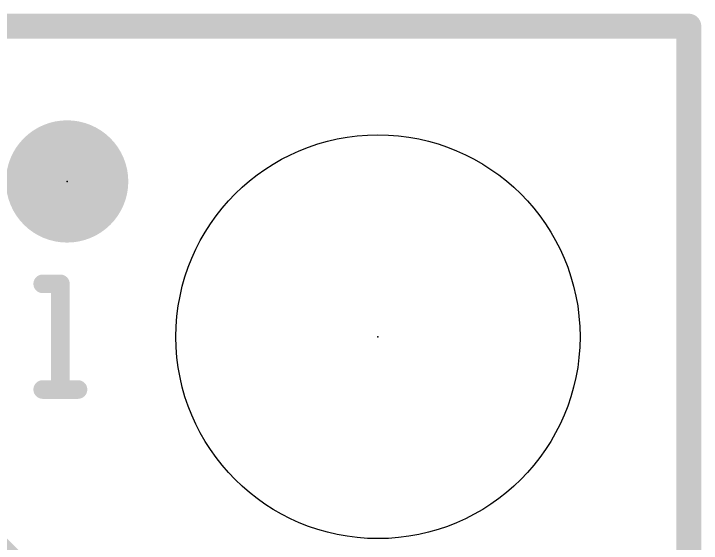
# Model space of a CAD drawing. Extents: x -34 to 74, y -13 to 17.
# Drawn here: x 9.72 to 15.34, y 12.28 to 16.61 of the extents above; entities that cross this region are included whole.
import ezdxf

# ---------------------------------------------------------------- set-up
doc = ezdxf.new("R2010")
doc.units = 0
for name, color, linetype in [('1', 12, 'CONTINUOUS'), ('16', 132, 'CONTINUOUS'), ('20', 53, 'CONTINUOUS'), ('21', 41, 'CONTINUOUS'), ('23', 53, 'CONTINUOUS')]:
    doc.layers.add(name, color=color, linetype=linetype)

# ---------------------------------------------------------------- blocks, each defined once
blk = doc.blocks.new('PIE')
at = {"const_width": 0.5}
blk.add_lwpolyline([(0, -0.25, 1), (0, 0.25, 1), (0, -0.25)], format="xyb", dxfattribs=at)

msp = doc.modelspace()

# ---------------------------------------------------------------- linework, layer by layer
at = {"layer": '1', "const_width": 0.2032}
for points in [[(15.24, 16.51), (0, 16.51)], [(15.24, 0), (15.24, 16.51)], [(9.525, 12.319), (10.1092, 11.7348)]]:
    msp.add_lwpolyline(points, dxfattribs=at)
at = {"layer": '1', "const_width": 0.1016}
for points in [[(15.2908, 16.51, 1), (15.1892, 16.51)], [(15.24, 16.4592, 1), (15.24, 16.5608)]]:
    msp.add_lwpolyline(points, format="xyb", dxfattribs=at)
at = {"layer": '16', "const_width": 0.2032}
for points in [[(15.24, 16.51), (0, 16.51)], [(15.24, 0), (15.24, 16.51)]]:
    msp.add_lwpolyline(points, dxfattribs=at)
at = {"layer": '16', "const_width": 0.1016}
for points in [[(15.2908, 16.51, 1), (15.1892, 16.51)], [(15.24, 16.4592, 1), (15.24, 16.5608)]]:
    msp.add_lwpolyline(points, format="xyb", dxfattribs=at)
at = {"layer": '20', "const_width": 0.2032}
for points in [[(15.24, 16.51), (0, 16.51)], [(15.24, 0), (15.24, 16.51)]]:
    msp.add_lwpolyline(points, dxfattribs=at)
at = {"layer": '20', "const_width": 0.1016}
for points in [[(15.2908, 16.51, 1), (15.1892, 16.51)], [(15.24, 16.4592, 1), (15.24, 16.5608)]]:
    msp.add_lwpolyline(points, format="xyb", dxfattribs=at)
at = {"layer": '20'}
msp.add_circle((12.7, 13.97), 1.651, dxfattribs=at)
at = {"layer": '21', "const_width": 0.1524}
for points in [[(9.9608, 14.4025), (10.1048, 14.4025)], [(10.1048, 14.4025), (10.1048, 13.5382)], [(9.9608, 13.5382), (10.2489, 13.5382)]]:
    msp.add_lwpolyline(points, dxfattribs=at)
at = {"layer": '21', "const_width": 0.0762}
for points in [[(9.9608, 14.4406, 1), (9.9608, 14.3644)], [(10.1429, 14.4025, 1), (10.0667, 14.4025)], [(10.1048, 14.3644, 1), (10.1048, 14.4406)], [(9.9608, 13.5763, 1), (9.9608, 13.5001)], [(10.2489, 13.5001, 1), (10.2489, 13.5763)], [(10.0667, 13.5382, 1), (10.1429, 13.5382)]]:
    msp.add_lwpolyline(points, format="xyb", dxfattribs=at)
at = {"layer": '23'}
for p in [(10.16, 15.24), (12.7, 13.97)]:
    msp.add_point(p, dxfattribs=at)

# ---------------------------------------------------------------- block references
at = {"layer": '1'}
msp.add_blockref('PIE', (10.16, 15.24), dxfattribs=at)

doc.saveas('drawing.dxf')
